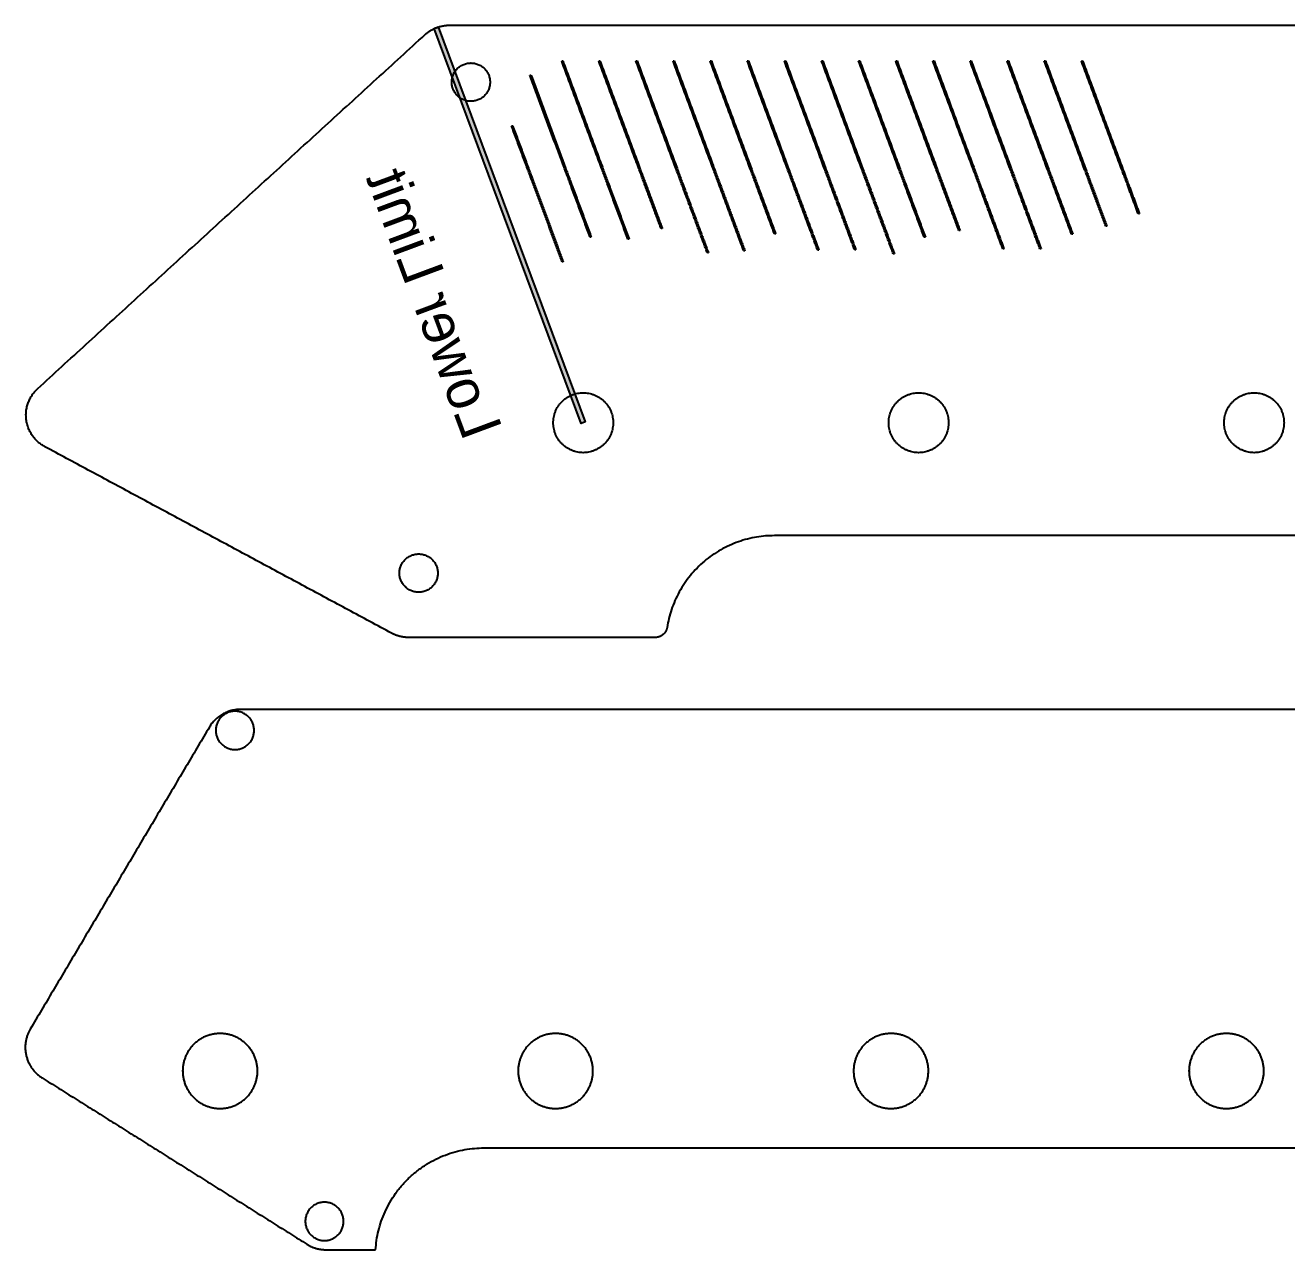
# Model space of a CAD drawing. Header units: inches. Extents: x -37.5 to 58.1, y -26.7 to 54.4.
# Drawn here: x -20.609 to -16.463, y 17.412 to 21.435 of the extents above; entities that cross this region are included whole.
import ezdxf

# ---------------------------------------------------------------- set-up
doc = ezdxf.new("R2010")
doc.units = ezdxf.units.IN
doc.header["$MEASUREMENT"] = 0
for name, color, linetype, true_color in [('cut clear acryl', 1, 'Continuous', 0xfb0007), ('cut white', 1, 'Continuous', 0xfb0007), ('etch clear acryl', 18, 'Continuous', 0x000000)]:
    doc.layers.add(name, color=color, linetype=linetype, true_color=true_color)

msp = doc.modelspace()

# ---------------------------------------------------------------- hatches: boundary and pattern name
at = {"layer": 'etch clear acryl', "extrusion": (0, 0, -1)}
msp.add_hatch(color=256, dxfattribs=at).paths.add_polyline_path([(19.2519, 21.4289), (18.7691, 20.1313), (18.782, 20.1265), (19.2648, 21.4239)], flags=0)
at = {"layer": 'etch clear acryl'}
for points in [[(-18.6248, 20.7323), (-18.6287, 20.7323), (-18.7152, 20.9649), (-18.8463, 21.3172), (-18.8424, 21.3172), (-18.7113, 20.9649)], [(-18.5157, 20.767), (-18.5196, 20.767), (-18.5932, 20.9649), (-18.7243, 21.3172), (-18.7204, 21.3172), (-18.5893, 20.9649)], [(-18.3637, 20.6865), (-18.3676, 20.6865), (-18.4712, 20.9649), (-18.6023, 21.3172), (-18.5984, 21.3172), (-18.4673, 20.9649)], [(-18.2445, 20.694), (-18.2484, 20.694), (-18.3492, 20.9649), (-18.4803, 21.3172), (-18.4764, 21.3172), (-18.3453, 20.9649)], [(-18.143, 20.7491), (-18.1469, 20.7491), (-18.2272, 20.9649), (-18.3583, 21.3172), (-18.3544, 21.3172), (-18.2233, 20.9649)], [(-18.0011, 20.6957), (-18.005, 20.6957), (-18.1052, 20.9649), (-18.2363, 21.3172), (-18.2324, 21.3172), (-18.1013, 20.9649)], [(-17.8794, 20.6965), (-17.8833, 20.6965), (-17.9832, 20.9649), (-18.1143, 21.3172), (-18.1104, 21.3172), (-17.9792, 20.9649)], [(-17.7526, 20.6837), (-17.7566, 20.6837), (-17.8612, 20.9649), (-17.9923, 21.3172), (-17.9884, 21.3172), (-17.8572, 20.9649)], [(-17.6511, 20.7388), (-17.655, 20.7388), (-17.7392, 20.9649), (-17.8703, 21.3172), (-17.8664, 21.3172), (-17.7352, 20.9649)], [(-17.537, 20.7599), (-17.5409, 20.7599), (-17.6172, 20.9649), (-17.7483, 21.3172), (-17.7443, 21.3172), (-17.6132, 20.9649)], [(-17.3926, 20.6997), (-17.3965, 20.6997), (-17.4952, 20.9649), (-17.6263, 21.3172), (-17.6223, 21.3172), (-17.4912, 20.9649)], [(-17.2708, 20.7005), (-17.2748, 20.7005), (-17.3732, 20.9649), (-17.5043, 21.3172), (-17.5003, 21.3172), (-17.3692, 20.9649)], [(-17.1668, 20.7488), (-17.1707, 20.7488), (-17.2511, 20.9649), (-17.3823, 21.3172), (-17.3783, 21.3172), (-17.2472, 20.9649)], [(-17.0543, 20.7744), (-17.0583, 20.7744), (-17.1291, 20.9649), (-17.2603, 21.3172), (-17.2563, 21.3172), (-17.1252, 20.9649)], [(-16.9473, 20.8146), (-16.9512, 20.8146), (-17.0071, 20.9649), (-17.1383, 21.3172), (-17.1343, 21.3172), (-17.0032, 20.9649)], [(-18.749, 20.7383), (-18.7529, 20.7383), (-18.8372, 20.9649), (-18.9511, 21.2708), (-18.9471, 21.2708), (-18.8333, 20.9649)], [(-18.8409, 20.6575), (-18.8449, 20.6575), (-18.9592, 20.9649), (-19.0113, 21.1047), (-19.0073, 21.1047), (-18.9553, 20.9649)]]:
    msp.add_hatch(color=256, dxfattribs=at).paths.add_polyline_path(points, flags=0)

# ---------------------------------------------------------------- linework, layer by layer
at = {"layer": 'cut clear acryl'}
msp.add_line((-19.1016, 17.7467), (-14.9672, 17.7467), dxfattribs=at)
for points, weights, knots in [([(-18.6771, 20.1289), (-18.6771, 20.2273), (-18.7756, 20.2273), (-18.874, 20.2273), (-18.874, 20.1289), (-18.874, 20.0305), (-18.7756, 20.0305), (-18.6771, 20.0305), (-18.6771, 20.1289)], [1, 0.707106781187, 1, 0.707106781187, 1, 0.707106781187, 1, 0.707106781187, 1], [0, 0, 0, 3.926991, 3.926991, 7.853982, 7.853982, 11.780972, 11.780972, 15.707963, 15.707963, 15.707963]), ([(-17.5748, 20.1289), (-17.5748, 20.2273), (-17.6732, 20.2273), (-17.7716, 20.2273), (-17.7716, 20.1289), (-17.7716, 20.0305), (-17.6732, 20.0305), (-17.5748, 20.0305), (-17.5748, 20.1289)], [1, 0.707106781187, 1, 0.707106781187, 1, 0.707106781187, 1, 0.707106781187, 1], [0, 0, 0, 3.926991, 3.926991, 7.853982, 7.853982, 11.780972, 11.780972, 15.707963, 15.707963, 15.707963]), ([(-16.4724, 20.1289), (-16.4724, 20.2273), (-16.5708, 20.2273), (-16.6693, 20.2273), (-16.6693, 20.1289), (-16.6693, 20.0305), (-16.5708, 20.0305), (-16.4724, 20.0305), (-16.4724, 20.1289)], [1, 0.707106781187, 1, 0.707106781187, 1, 0.707106781187, 1, 0.707106781187, 1], [0, 0, 0, 3.926991, 3.926991, 7.853982, 7.853982, 11.780972, 11.780972, 15.707963, 15.707963, 15.707963]), ([(-19.8569, 19.1182), (-19.8569, 19.0552), (-19.9199, 19.0552), (-19.9829, 19.0552), (-19.9829, 19.1182), (-19.9829, 19.1812), (-19.9199, 19.1812), (-19.8569, 19.1812), (-19.8569, 19.1182)], [1, 0.707106781187, 1, 0.707106781187, 1, 0.707106781187, 1, 0.707106781187, 1], [-10.053096, -10.053096, -10.053096, -7.539822, -7.539822, -5.026548, -5.026548, -2.513274, -2.513274, 0, 0, 0]), ([(-20.0841, 18.0424), (-20.0412, 18.1577), (-19.9259, 18.1148), (-19.8105, 18.0719), (-19.8535, 17.9565), (-19.8964, 17.8412), (-20.0117, 17.8841), (-20.127, 17.927), (-20.0841, 18.0424)], [1, 0.707106781187, 1, 0.707106781187, 1, 0.707106781187, 1, 0.707106781187, 1], [0, 0, 0, 3.926991, 3.926991, 7.853982, 7.853982, 11.780972, 11.780972, 15.707963, 15.707963, 15.707963]), ([(-18.9817, 18.0424), (-18.9388, 18.1577), (-18.8235, 18.1148), (-18.7082, 18.0719), (-18.7511, 17.9565), (-18.794, 17.8412), (-18.9093, 17.8841), (-19.0246, 17.927), (-18.9817, 18.0424)], [1, 0.707106781187, 1, 0.707106781187, 1, 0.707106781187, 1, 0.707106781187, 1], [0, 0, 0, 3.926991, 3.926991, 7.853982, 7.853982, 11.780972, 11.780972, 15.707963, 15.707963, 15.707963]), ([(-17.8793, 18.0424), (-17.8364, 18.1577), (-17.7211, 18.1148), (-17.6058, 18.0719), (-17.6487, 17.9565), (-17.6916, 17.8412), (-17.8069, 17.8841), (-17.9222, 17.927), (-17.8793, 18.0424)], [1, 0.707106781187, 1, 0.707106781187, 1, 0.707106781187, 1, 0.707106781187, 1], [0, 0, 0, 3.926991, 3.926991, 7.853982, 7.853982, 11.780972, 11.780972, 15.707963, 15.707963, 15.707963]), ([(-16.777, 18.0424), (-16.7341, 18.1577), (-16.6188, 18.1148), (-16.5035, 18.0719), (-16.5464, 17.9565), (-16.5893, 17.8412), (-16.7046, 17.8841), (-16.8199, 17.927), (-16.777, 18.0424)], [1, 0.707106781187, 1, 0.707106781187, 1, 0.707106781187, 1, 0.707106781187, 1], [0, 0, 0, 3.926991, 3.926991, 7.853982, 7.853982, 11.780972, 11.780972, 15.707963, 15.707963, 15.707963]), ([(-19.5628, 17.5054), (-19.5628, 17.4424), (-19.6258, 17.4424), (-19.6888, 17.4424), (-19.6888, 17.5054), (-19.6888, 17.5684), (-19.6258, 17.5684), (-19.5628, 17.5684), (-19.5628, 17.5054)], [1, 0.707106900396, 1, 0.707106781187, 1, 0.707106781187, 1, 0.707106781187, 1], [0, 0, 0, 2.513274, 2.513274, 5.026548, 5.026548, 7.539822, 7.539822, 10.053096, 10.053096, 10.053096])]:
    msp.add_rational_spline(points, weights, degree=2, knots=knots, dxfattribs=at)
for points, weights in [([(-19.9023, 19.1871), (-19.9695, 19.1871), (-20.0038, 19.1292)], [1, 0.869016389421, 1]), ([(-20.5926, 18.1373), (-20.6514, 18.0382), (-20.5538, 17.977)], [1, 0.715939822506, 1]), ([(-19.4578, 17.4122), (-19.4368, 17.7467), (-19.1016, 17.7467)], [1, 0.728964384913, 1]), ([(-19.6833, 17.4303), (-19.6545, 17.4122), (-19.6205, 17.4122)], [1, 0.960949284357, 1])]:
    msp.add_rational_spline(points, weights, degree=2, dxfattribs=at)
for points in [[(-14.0627, 19.1871), (-16.9825, 19.1871), (-19.9023, 19.1871)], [(-20.0038, 19.1292), (-20.2982, 18.6333), (-20.5926, 18.1373)], [(-20.5538, 17.977), (-20.1186, 17.7036), (-19.6833, 17.4303)], [(-19.6205, 17.4122), (-19.5392, 17.4122), (-19.4578, 17.4122)]]:
    msp.add_open_spline(points, degree=2, dxfattribs=at)
at = {"layer": 'cut white'}
for points, weights in [([(-19.2953, 21.4037), (-19.2614, 21.4346), (-19.2156, 21.4346)], [1, 0.932317881929, 1]), ([(-20.5445, 20.05), (-20.6913, 20.1289), (-20.5682, 20.2412)], [1, 0.578303769188, 1]), ([(-18.1472, 19.758), (-18.4522, 19.758), (-18.4997, 19.4567)], [1, 0.74719207727, 0.965996313513]), ([(-18.4997, 19.4567), (-18.505, 19.4235), (-18.5386, 19.4235)], [1, 0.760229159996, 1]), ([(-19.3494, 19.4235), (-19.3791, 19.4235), (-19.4053, 19.4376)], [1, 0.96974266753, 1])]:
    msp.add_rational_spline(points, weights, degree=2, dxfattribs=at)
for points in [[(-19.2156, 21.4346), (-16.2393, 21.4346), (-13.263, 21.4346)], [(-20.5682, 20.2412), (-19.9318, 20.8225), (-19.2953, 21.4037)], [(-19.4053, 19.4376), (-19.9749, 19.7438), (-20.5445, 20.05)], [(-14.249, 19.758), (-16.1981, 19.758), (-18.1472, 19.758)], [(-18.5386, 19.4235), (-18.944, 19.4235), (-19.3494, 19.4235)]]:
    msp.add_open_spline(points, degree=2, dxfattribs=at)
for points, knots in [([(-19.0816, 21.2476), (-19.0816, 21.3106), (-19.1446, 21.3106), (-19.2076, 21.3106), (-19.2076, 21.2476), (-19.2076, 21.1847), (-19.1446, 21.1847), (-19.0816, 21.1847), (-19.0816, 21.2476)], [0, 0, 0, 2.513274, 2.513274, 5.026548, 5.026548, 7.539822, 7.539822, 10.053096, 10.053096, 10.053096]), ([(-19.2534, 19.6349), (-19.2534, 19.6978), (-19.3164, 19.6978), (-19.3794, 19.6978), (-19.3794, 19.6349), (-19.3794, 19.5719), (-19.3164, 19.5719), (-19.2534, 19.5719), (-19.2534, 19.6349)], [-10.053096, -10.053096, -10.053096, -7.539822, -7.539822, -5.026548, -5.026548, -2.513274, -2.513274, 0, 0, 0])]:
    msp.add_rational_spline(points, [1, 0.707106781187, 1, 0.707106781187, 1, 0.707106781187, 1, 0.707106781187, 1], degree=2, knots=knots, dxfattribs=at)
at = {"layer": 'etch clear acryl'}
msp.add_line((-19.2648, 21.4239), (-19.2519, 21.4289), dxfattribs=at)
msp.add_lwpolyline([(-19.2519, 21.4289), (-18.7691, 20.1313), (-18.782, 20.1265), (-19.2648, 21.4239)], dxfattribs=at)
for points, knots in [([(-18.6287, 20.7323), (-18.672, 20.8486), (-18.7152, 20.9649), (-18.7808, 21.141), (-18.8463, 21.3172)], [-8.638588, -8.638588, -8.638588, 1.133184, 1.133184, 10.682883, 10.682883, 10.682883]), ([(-18.8424, 21.3172), (-18.7768, 21.141), (-18.7113, 20.9649), (-18.668, 20.8486), (-18.6248, 20.7323)], [10.782883, 10.782883, 10.782883, 20.332582, 20.332582, 30.104353, 30.104353, 30.104353]), ([(-18.5196, 20.767), (-18.5564, 20.8659), (-18.5932, 20.9649), (-18.6588, 21.141), (-18.7243, 21.3172)], [-10.467136, -10.467136, -10.467136, -1.609638, -1.609638, 7.940061, 7.940061, 7.940061]), ([(-18.7204, 21.3172), (-18.6548, 21.141), (-18.5893, 20.9649), (-18.5525, 20.8659), (-18.5157, 20.767)], [8.040061, 8.040061, 8.040061, 17.58976, 17.58976, 26.447258, 26.447258, 26.447258]), ([(-18.3676, 20.6865), (-18.4194, 20.8257), (-18.4712, 20.9649), (-18.5368, 21.141), (-18.6023, 21.3172)], [-6.541558, -6.541558, -6.541558, 4.278729, 4.278729, 13.828428, 13.828428, 13.828428]), ([(-18.5984, 21.3172), (-18.5328, 21.141), (-18.4673, 20.9649), (-18.4155, 20.8257), (-18.3637, 20.6865)], [13.928428, 13.928428, 13.928428, 23.478127, 23.478127, 34.298414, 34.298414, 34.298414]), ([(-18.2484, 20.694), (-18.2988, 20.8295), (-18.3492, 20.9649), (-18.4148, 21.141), (-18.4803, 21.3172)], [-6.86652, -6.86652, -6.86652, 3.791286, 3.791286, 13.340985, 13.340985, 13.340985]), ([(-18.4764, 21.3172), (-18.4108, 21.141), (-18.3453, 20.9649), (-18.2949, 20.8295), (-18.2445, 20.694)], [13.440985, 13.440985, 13.440985, 22.990684, 22.990684, 33.648489, 33.648489, 33.648489]), ([(-18.1469, 20.7491), (-18.1871, 20.857), (-18.2272, 20.9649), (-18.2928, 21.141), (-18.3583, 21.3172)], [-9.49396, -9.49396, -9.49396, -0.149874, -0.149874, 9.399825, 9.399825, 9.399825]), ([(-18.3544, 21.3172), (-18.2888, 21.141), (-18.2233, 20.9649), (-18.1831, 20.857), (-18.143, 20.7491)], [9.499825, 9.499825, 9.499825, 19.049524, 19.049524, 28.39361, 28.39361, 28.39361]), ([(-18.005, 20.6957), (-18.0551, 20.8303), (-18.1052, 20.9649), (-18.1708, 21.141), (-18.2363, 21.3172)], [-6.936623, -6.936623, -6.936623, 3.68613, 3.68613, 13.235829, 13.235829, 13.235829]), ([(-18.2324, 21.3172), (-18.1668, 21.141), (-18.1013, 20.9649), (-18.0512, 20.8303), (-18.0011, 20.6957)], [13.335829, 13.335829, 13.335829, 22.885529, 22.885529, 33.508282, 33.508282, 33.508282]), ([(-17.8833, 20.6965), (-17.9333, 20.8307), (-17.9832, 20.9649), (-18.0487, 21.141), (-18.1143, 21.3172)], [-6.971816, -6.971816, -6.971816, 3.633341, 3.633341, 13.18304, 13.18304, 13.18304]), ([(-18.1104, 21.3172), (-18.0448, 21.141), (-17.9792, 20.9649), (-17.9293, 20.8307), (-17.8794, 20.6965)], [13.28304, 13.28304, 13.28304, 22.832739, 22.832739, 33.437896, 33.437896, 33.437896]), ([(-17.7566, 20.6837), (-17.8089, 20.8243), (-17.8612, 20.9649), (-17.9267, 21.141), (-17.9923, 21.3172)], [-6.425724, -6.425724, -6.425724, 4.452479, 4.452479, 14.002178, 14.002178, 14.002178]), ([(-17.9884, 21.3172), (-17.9228, 21.141), (-17.8572, 20.9649), (-17.8049, 20.8243), (-17.7526, 20.6837)], [14.102178, 14.102178, 14.102178, 23.651877, 23.651877, 34.53008, 34.53008, 34.53008]), ([(-17.655, 20.7388), (-17.6971, 20.8518), (-17.7392, 20.9649), (-17.8047, 21.141), (-17.8703, 21.3172)], [-8.961097, -8.961097, -8.961097, 0.64942, 0.64942, 10.19912, 10.19912, 10.19912]), ([(-17.8664, 21.3172), (-17.8008, 21.141), (-17.7352, 20.9649), (-17.6932, 20.8518), (-17.6511, 20.7388)], [10.29912, 10.29912, 10.29912, 19.848819, 19.848819, 29.459336, 29.459336, 29.459336]), ([(-17.5409, 20.7599), (-17.579, 20.8624), (-17.6172, 20.9649), (-17.6827, 21.141), (-17.7483, 21.3172)], [-10.073155, -10.073155, -10.073155, -1.018667, -1.018667, 8.531032, 8.531032, 8.531032]), ([(-17.7443, 21.3172), (-17.6788, 21.141), (-17.6132, 20.9649), (-17.5751, 20.8624), (-17.537, 20.7599)], [8.631032, 8.631032, 8.631032, 18.180732, 18.180732, 27.235219, 27.235219, 27.235219]), ([(-17.3965, 20.6997), (-17.4458, 20.8323), (-17.4952, 20.9649), (-17.5607, 21.141), (-17.6263, 21.3172)], [-7.113537, -7.113537, -7.113537, 3.42076, 3.42076, 12.970459, 12.970459, 12.970459]), ([(-17.6223, 21.3172), (-17.5568, 21.141), (-17.4912, 20.9649), (-17.4419, 20.8323), (-17.3926, 20.6997)], [13.070459, 13.070459, 13.070459, 22.620158, 22.620158, 33.154455, 33.154455, 33.154455]), ([(-17.2748, 20.7005), (-17.324, 20.8327), (-17.3732, 20.9649), (-17.4387, 21.141), (-17.5043, 21.3172)], [-7.149206, -7.149206, -7.149206, 3.367255, 3.367255, 12.916955, 12.916955, 12.916955]), ([(-17.5003, 21.3172), (-17.4348, 21.141), (-17.3692, 20.9649), (-17.32, 20.8327), (-17.2708, 20.7005)], [13.016955, 13.016955, 13.016955, 22.566654, 22.566654, 33.083116, 33.083116, 33.083116]), ([(-17.1707, 20.7488), (-17.2109, 20.8568), (-17.2511, 20.9649), (-17.3167, 21.141), (-17.3823, 21.3172)], [-9.476503, -9.476503, -9.476503, -0.123689, -0.123689, 9.42601, 9.42601, 9.42601]), ([(-17.3783, 21.3172), (-17.3128, 21.141), (-17.2472, 20.9649), (-17.207, 20.8568), (-17.1668, 20.7488)], [9.52601, 9.52601, 9.52601, 19.07571, 19.07571, 28.428524, 28.428524, 28.428524]), ([(-17.0583, 20.7744), (-17.0937, 20.8696), (-17.1291, 20.9649), (-17.1947, 21.141), (-17.2603, 21.3172)], [-10.889036, -10.889036, -10.889036, -2.242489, -2.242489, 7.307211, 7.307211, 7.307211]), ([(-17.2563, 21.3172), (-17.1908, 21.141), (-17.1252, 20.9649), (-17.0898, 20.8696), (-17.0543, 20.7744)], [7.407211, 7.407211, 7.407211, 16.95691, 16.95691, 25.603457, 25.603457, 25.603457]), ([(-16.9512, 20.8146), (-16.9792, 20.8897), (-17.0071, 20.9649), (-17.0727, 21.141), (-17.1383, 21.3172)], [-13.403171, -13.403171, -13.403171, -6.013691, -6.013691, 3.536008, 3.536008, 3.536008]), ([(-17.1343, 21.3172), (-17.0688, 21.141), (-17.0032, 20.9649), (-16.9752, 20.8897), (-16.9473, 20.8146)], [3.636008, 3.636008, 3.636008, 13.185707, 13.185707, 20.575187, 20.575187, 20.575187]), ([(-18.7529, 20.7383), (-18.7951, 20.8516), (-18.8372, 20.9649), (-18.8941, 21.1178), (-18.9511, 21.2708)], [-11.456612, -11.456612, -11.456612, -1.834129, -1.834129, 6.455847, 6.455847, 6.455847]), ([(-18.9471, 21.2708), (-18.8902, 21.1178), (-18.8333, 20.9649), (-18.7911, 20.8516), (-18.749, 20.7383)], [6.555847, 6.555847, 6.555847, 14.845822, 14.845822, 24.468305, 24.468305, 24.468305]), ([(-18.8449, 20.6575), (-18.902, 20.8112), (-18.9592, 20.9649), (-18.9852, 21.0348), (-19.0113, 21.1047)], [-16.893616, -16.893616, -16.893616, -5.488163, -5.488163, -1.69966, -1.69966, -1.69966]), ([(-19.0073, 21.1047), (-18.9813, 21.0348), (-18.9553, 20.9649), (-18.8981, 20.8112), (-18.8409, 20.6575)], [-1.59966, -1.59966, -1.59966, 2.188842, 2.188842, 13.594296, 13.594296, 13.594296])]:
    msp.add_open_spline(points, degree=2, knots=knots, dxfattribs=at)
for points in [[(-18.8463, 21.3172), (-18.8444, 21.3172), (-18.8424, 21.3172)], [(-18.7243, 21.3172), (-18.7224, 21.3172), (-18.7204, 21.3172)], [(-18.6023, 21.3172), (-18.6004, 21.3172), (-18.5984, 21.3172)], [(-18.4803, 21.3172), (-18.4784, 21.3172), (-18.4764, 21.3172)], [(-18.3583, 21.3172), (-18.3563, 21.3172), (-18.3544, 21.3172)], [(-18.2363, 21.3172), (-18.2343, 21.3172), (-18.2324, 21.3172)], [(-18.1143, 21.3172), (-18.1123, 21.3172), (-18.1104, 21.3172)], [(-17.9923, 21.3172), (-17.9903, 21.3172), (-17.9884, 21.3172)], [(-17.8703, 21.3172), (-17.8683, 21.3172), (-17.8664, 21.3172)], [(-17.7483, 21.3172), (-17.7463, 21.3172), (-17.7443, 21.3172)], [(-17.6263, 21.3172), (-17.6243, 21.3172), (-17.6223, 21.3172)], [(-17.5043, 21.3172), (-17.5023, 21.3172), (-17.5003, 21.3172)], [(-17.3823, 21.3172), (-17.3803, 21.3172), (-17.3783, 21.3172)], [(-17.2603, 21.3172), (-17.2583, 21.3172), (-17.2563, 21.3172)], [(-17.1383, 21.3172), (-17.1363, 21.3172), (-17.1343, 21.3172)], [(-18.9511, 21.2708), (-18.9491, 21.2708), (-18.9471, 21.2708)], [(-19.0113, 21.1047), (-19.0093, 21.1047), (-19.0073, 21.1047)], [(-16.9473, 20.8146), (-16.9493, 20.8146), (-16.9512, 20.8146)], [(-17.0543, 20.7744), (-17.0563, 20.7744), (-17.0583, 20.7744)], [(-18.749, 20.7383), (-18.751, 20.7383), (-18.7529, 20.7383)], [(-18.6248, 20.7323), (-18.6267, 20.7323), (-18.6287, 20.7323)], [(-18.5157, 20.767), (-18.5176, 20.767), (-18.5196, 20.767)], [(-18.143, 20.7491), (-18.1449, 20.7491), (-18.1469, 20.7491)], [(-17.6511, 20.7388), (-17.6531, 20.7388), (-17.655, 20.7388)], [(-17.537, 20.7599), (-17.5389, 20.7599), (-17.5409, 20.7599)], [(-17.1668, 20.7488), (-17.1688, 20.7488), (-17.1707, 20.7488)], [(-18.2445, 20.694), (-18.2465, 20.694), (-18.2484, 20.694)], [(-18.0011, 20.6957), (-18.0031, 20.6957), (-18.005, 20.6957)], [(-17.8794, 20.6965), (-17.8813, 20.6965), (-17.8833, 20.6965)], [(-17.3926, 20.6997), (-17.3945, 20.6997), (-17.3965, 20.6997)], [(-17.2708, 20.7005), (-17.2728, 20.7005), (-17.2748, 20.7005)], [(-18.8409, 20.6575), (-18.8429, 20.6575), (-18.8449, 20.6575)], [(-18.3637, 20.6865), (-18.3656, 20.6865), (-18.3676, 20.6865)], [(-17.7526, 20.6837), (-17.7546, 20.6837), (-17.7566, 20.6837)]]:
    msp.add_open_spline(points, degree=2, dxfattribs=at)

# ---------------------------------------------------------------- texts
at = {"layer": 'etch clear acryl', "extrusion": (0, 0, -1), "insert": (-19.0399, 20.1119), "char_height": 0.135288, "width": 1.047656, "attachment_point": 1, "text_direction": (-0.348736, 0.937221, 0), "line_spacing_factor": 0.963855}
msp.add_mtext('\\fFOT-Rodin Pro M;Lower Limit', dxfattribs=at)

doc.saveas('drawing.dxf')
